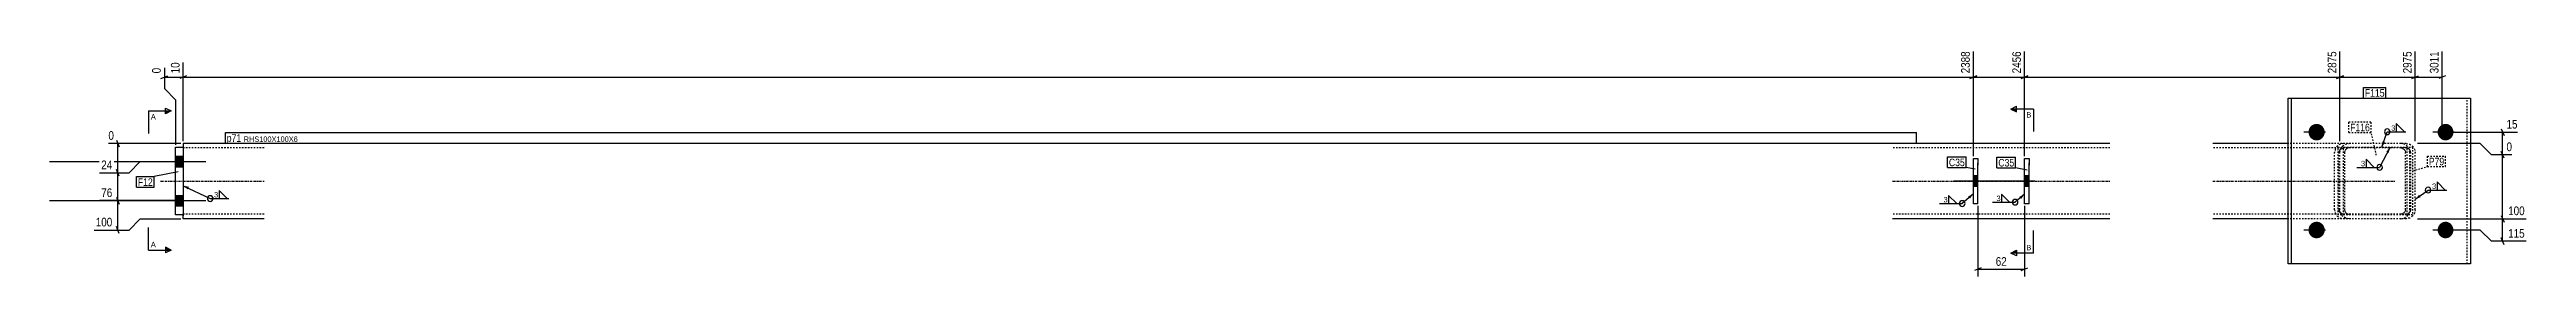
# Model space of a CAD drawing. Header units: millimetres. Extents: x 7 to 37850, y 5 to 1028.
# Drawn here: x 7 to 3297, y 7 to 309 of the extents above; entities that cross this region are included whole.
import ezdxf

# ---------------------------------------------------------------- set-up
doc = ezdxf.new("R2010")
doc.units = ezdxf.units.MM
doc.linetypes.add('DXK_LINE_DOT2', pattern=[3.9198, 1.9599, -1.9599])
doc.linetypes.add('DXK_LINE_DOT3', pattern=[5.9187, 2.979, -0.9799, 0.9799, -0.9799])
for name, color, linetype in [('MÅLSÆTNING', 7, 'Continuous'), ('STÅL', 7, 'Continuous'), ('TEKST', 7, 'Continuous')]:
    doc.layers.add(name, color=color, linetype=linetype)
doc.styles.add('Arial', font='ARIAL.TTF', dxfattribs={"height": 0.2})
doc.styles.add('Arial Narrow', font='ARIALN.TTF', dxfattribs={"height": 0.2})

msp = doc.modelspace()

# ---------------------------------------------------------------- hatches: boundary and pattern name
at = {"layer": 'STÅL', "linetype": 'Continuous'}
for color, points in [(4, [(3007.8, 198.9), (3008.1, 201.2), (3008.8, 203.4), (3009.9, 205.4), (3011.4, 207.1), (3013.2, 208.4), (3015.3, 209.4), (3017.5, 209.8), (3019.8, 209.8), (3022, 209.4), (3024.1, 208.4), (3025.9, 207.1), (3027.4, 205.4), (3028.5, 203.4), (3029.2, 201.2), (3029.5, 198.9), (3029.2, 196.6), (3028.5, 194.4), (3027.4, 192.4), (3025.9, 190.7), (3024.1, 189.4), (3022, 188.4), (3019.8, 188), (3017.5, 188), (3015.3, 188.4), (3013.2, 189.4), (3011.4, 190.7), (3009.9, 192.4), (3008.8, 194.4), (3008.1, 196.6)]), (4, [(3179.5, 198.9), (3179.7, 201.2), (3180.4, 203.4), (3181.5, 205.4), (3183, 207.1), (3184.7, 208.4), (3186.7, 209.4), (3188.9, 209.8), (3191.1, 209.8), (3193.2, 209.4), (3195.2, 208.4), (3197, 207.1), (3198.4, 205.4), (3199.5, 203.4), (3200.2, 201.2), (3200.4, 198.9), (3200.2, 196.6), (3199.5, 194.4), (3198.4, 192.4), (3197, 190.7), (3195.2, 189.4), (3193.2, 188.4), (3191.1, 188), (3188.9, 188), (3186.7, 188.4), (3184.7, 189.4), (3183, 190.7), (3181.5, 192.4), (3180.4, 194.4), (3179.7, 196.6)]), (96, [(184.7, 152.9), (184.7, 166.9), (174.7, 166.9), (174.7, 152.9)]), (96, [(184.7, 152.9), (184.7, 166.9), (174.7, 166.9), (174.7, 152.9)]), (96, [(2562.7, 140.9), (2562.7, 126.9), (2568.7, 126.9), (2568.7, 140.9)]), (96, [(2630.7, 140.9), (2630.7, 126.9), (2636.7, 126.9), (2636.7, 140.9)]), (96, [(184.7, 100.9), (184.7, 114.9), (174.7, 114.9), (174.7, 100.9)]), (96, [(184.7, 100.9), (184.7, 114.9), (174.7, 114.9), (174.7, 100.9)]), (4, [(3007.8, 68.9), (3008.1, 71.2), (3008.8, 73.4), (3009.9, 75.4), (3011.4, 77.1), (3013.2, 78.4), (3015.3, 79.4), (3017.5, 79.8), (3019.8, 79.8), (3022, 79.4), (3024.1, 78.4), (3025.9, 77.1), (3027.4, 75.4), (3028.5, 73.4), (3029.2, 71.2), (3029.5, 68.9), (3029.2, 66.6), (3028.5, 64.4), (3027.4, 62.4), (3025.9, 60.7), (3024.1, 59.4), (3022, 58.4), (3019.8, 58), (3017.5, 58), (3015.3, 58.4), (3013.2, 59.4), (3011.4, 60.7), (3009.9, 62.4), (3008.8, 64.4), (3008.1, 66.6)]), (4, [(3179.5, 68.9), (3179.7, 71.2), (3180.4, 73.4), (3181.5, 75.4), (3183, 77.1), (3184.7, 78.4), (3186.7, 79.4), (3188.9, 79.8), (3191.1, 79.8), (3193.2, 79.4), (3195.2, 78.4), (3197, 77.1), (3198.4, 75.4), (3199.5, 73.4), (3200.2, 71.2), (3200.4, 68.9), (3200.2, 66.6), (3199.5, 64.4), (3198.4, 62.4), (3197, 60.7), (3195.2, 59.4), (3193.2, 58.4), (3191.1, 58), (3188.9, 58), (3186.7, 58.4), (3184.7, 59.4), (3183, 60.7), (3181.5, 62.4), (3180.4, 64.4), (3179.7, 66.6)])]:
    msp.add_hatch(color=color, dxfattribs=at).paths.add_polyline_path(points)
at = {"layer": 'TEKST', "linetype": 'Continuous'}
for points in [[(3111.2, 173.1), (3116.3, 178.9), (3114.5, 171.4)], [(190.7, 122.9), (184.7, 127.8), (192.3, 126.3)], [(2555.8, 113.5), (2562.7, 117), (2558.3, 110.6)], [(2623.8, 113), (2630.7, 116.5), (2626.2, 110.2)]]:
    msp.add_hatch(color=3, dxfattribs=at).paths.add_polyline_path(points)

# ---------------------------------------------------------------- linework, layer by layer
at = {"layer": 'MÅLSÆTNING', "color": 7, "linetype": 'Continuous'}
for p, q in [((2562.7, 166.9), (2562.7, 306.2)), ((2562.7, 166.9), (2562.7, 306.2)), ((2630.7, 166.9), (2630.7, 306.2)), ((2630.7, 166.9), (2630.7, 306.2)), ((3049.7, 186.9), (3049.7, 306.2)), ((3149.7, 186.9), (3149.7, 306.2)), ((3185.4, 201.9), (3185.4, 306.2)), ((155.2, 270.1), (164.2, 273.7)), ((159.7, 284.3), (159.7, 256.9)), ((159.7, 271.9), (184.7, 271.9)), ((189.2, 273.7), (180.2, 270.1)), ((184.7, 186.9), (184.7, 291.6)), ((2567.2, 273.7), (2558.2, 270.1)), ((2558.2, 270.1), (2567.2, 273.7)), ((2562.7, 271.9), (2630.7, 271.9)), ((2635.2, 273.7), (2626.2, 270.1)), ((2626.2, 270.1), (2635.2, 273.7)), ((2630.7, 271.9), (3049.7, 271.9)), ((3045.2, 270.1), (3054.2, 273.7)), ((3145.2, 270.1), (3154.2, 273.7)), ((3189.9, 273.7), (3180.9, 270.1)), ((159.7, 256.9), (174.7, 241.9)), ((174.7, 241.9), (174.7, 181.9)), ((181.7, 183.9), (85.4, 183.9)), ((96, 188.4), (99.6, 179.4)), ((97.8, 144.9), (97.8, 183.9)), ((3235.8, 183.9), (3152.7, 183.9)), ((3235.8, 183.9), (3152.7, 183.9)), ((3250.8, 168.9), (3235.8, 183.9)), ((3250.8, 168.9), (3235.8, 183.9)), ((3278.2, 168.9), (3250.8, 168.9)), ((3267.6, 164.4), (3264, 173.4)), ((3265.8, 83.9), (3265.8, 168.9)), ((73.7, 144.9), (112.8, 144.9)), ((73.7, 144.9), (112.8, 144.9)), ((99.6, 140.4), (96, 149.4)), ((112.8, 144.9), (127.8, 159.9)), ((112.8, 144.9), (127.8, 159.9)), ((127.8, 159.9), (181.7, 159.9)), ((127.8, 159.9), (181.7, 159.9)), ((181.7, 107.9), (73.7, 107.9)), ((96, 112.4), (99.6, 103.4)), ((97.8, 68.9), (97.8, 107.9)), ((2568.7, 100.9), (2568.7, 7.2)), ((2630.7, 100.9), (2630.7, 7.2)), ((66.4, 68.9), (112.8, 68.9)), ((99.6, 64.4), (96, 73.4)), ((112.8, 68.9), (127.8, 83.9)), ((127.8, 83.9), (181.7, 83.9)), ((3152.7, 83.9), (3297.2, 83.9)), ((3152.7, 83.9), (3297.2, 83.9)), ((3235.8, 68.9), (3188.4, 68.9)), ((3250.8, 53.9), (3235.8, 68.9)), ((3264, 88.4), (3267.6, 79.4)), ((3264, 88.4), (3267.6, 79.4)), ((3265.8, 53.9), (3265.8, 83.9)), ((3297.2, 53.9), (3250.8, 53.9)), ((3267.6, 49.4), (3264, 58.4)), ((2573.2, 18.6), (2564.2, 15)), ((2568.7, 16.8), (2630.7, 16.8)), ((2626.2, 15), (2635.2, 18.6))]:
    msp.add_line(p, q, dxfattribs=at)
at = {"layer": 'STÅL', "color": 2, "linetype": 'Continuous'}
for p, q in [((2980.7, 243.9), (3223.3, 243.9)), ((2980.7, 23.9), (2980.7, 243.9)), ((2985.3, 23.9), (2985.3, 243.9)), ((3223.3, 243.9), (3223.3, 23.9)), ((174.7, 178.9), (184.7, 178.9)), ((174.7, 88.9), (174.7, 178.9)), ((184.7, 183.9), (184.7, 178.9)), ((292.2, 183.9), (184.7, 183.9)), ((184.7, 178.9), (184.7, 88.9)), ((2744.2, 183.9), (2455.2, 183.9)), ((2980.7, 183.9), (2880.7, 183.9)), ((2562.7, 104.7), (2562.7, 163.9)), ((2562.7, 163.9), (2568.7, 163.9)), ((2568.7, 163.9), (2568.7, 163.1)), ((2568.7, 163.1), (2568.7, 157.7)), ((2568.7, 103.9), (2568.7, 157.7)), ((2630.7, 104.7), (2630.7, 163.9)), ((2630.7, 163.9), (2636.7, 163.9)), ((2636.7, 163.9), (2636.7, 163.1)), ((2636.7, 163.1), (2636.7, 157.7)), ((2636.7, 103.9), (2636.7, 157.7)), ((2562.7, 103.9), (2562.7, 104.7)), ((2568.7, 103.9), (2562.7, 103.9)), ((2630.7, 103.9), (2630.7, 104.7)), ((2636.7, 103.9), (2630.7, 103.9)), ((184.7, 88.9), (174.7, 88.9)), ((184.7, 84.8), (184.7, 88.9)), ((184.7, 83.9), (184.7, 84.8)), ((292.2, 83.9), (184.7, 83.9)), ((2744.2, 83.9), (2455.2, 83.9)), ((2980.7, 83.9), (2880.7, 83.9)), ((3223.3, 23.9), (2980.7, 23.9))]:
    msp.add_line(p, q, dxfattribs=at)
at = {"layer": 'STÅL', "color": 7, "linetype": 'DXK_LINE_DOT2'}
for p, q in [((3218.7, 23.9), (3218.7, 243.9)), ((184.7, 178.9), (184.7, 90.4)), ((292.2, 177.9), (184.7, 177.9)), ((2744.2, 177.9), (2455.2, 177.9)), ((3130.6, 177.9), (2880.7, 177.9)), ((3130.6, 183.9), (2980.7, 183.9)), ((3043.5, 176.5), (3042.6, 171.9)), ((3042.6, 95.9), (3042.6, 171.9)), ((3046.1, 180.4), (3043.5, 176.5)), ((3050, 183), (3046.1, 180.4)), ((3047.2, 178.9), (3146.2, 178.9)), ((3047.2, 88.9), (3047.2, 178.9)), ((3048.6, 171.9), (3049.1, 174.2)), ((3048.6, 95.9), (3048.6, 171.9)), ((3049.1, 174.2), (3050.4, 176.1)), ((3049.7, 171.9), (3050.6, 176.5)), ((3049.7, 95.9), (3049.7, 171.9)), ((3054.6, 183.9), (3050, 183)), ((3050.4, 176.1), (3052.3, 177.4)), ((3050.6, 176.5), (3053.2, 180.4)), ((3052.3, 177.4), (3054.6, 177.9)), ((3053.2, 180.4), (3057.1, 183)), ((3054.2, 88.9), (3054.2, 178.9)), ((3056.2, 174.2), (3055.7, 171.9)), ((3055.7, 171.9), (3055.7, 95.9)), ((3057.5, 176.1), (3056.2, 174.2)), ((3057.1, 183), (3061.7, 183.9)), ((3059.4, 177.4), (3057.5, 176.1)), ((3061.7, 177.9), (3059.4, 177.4)), ((3135.2, 183), (3130.6, 183.9)), ((3137.7, 183.9), (3130.6, 183.9)), ((3130.6, 177.9), (3132.9, 177.4)), ((3137.7, 177.9), (3130.6, 177.9)), ((3132.9, 177.4), (3134.9, 176.1)), ((3134.9, 176.1), (3136.2, 174.2)), ((3139.1, 180.4), (3135.2, 183)), ((3136.2, 174.2), (3136.6, 171.9)), ((3136.6, 95.9), (3136.6, 171.9)), ((3137.7, 183.9), (3142.3, 183)), ((3140, 177.4), (3137.7, 177.9)), ((3141.7, 176.5), (3139.1, 180.4)), ((3139.1, 88.9), (3139.1, 178.9)), ((3141.9, 176.1), (3140, 177.4)), ((3142.6, 171.9), (3141.7, 176.5)), ((3143.2, 174.2), (3141.9, 176.1)), ((3142.3, 183), (3146.2, 180.4)), ((3142.6, 95.9), (3142.6, 171.9)), ((3143.7, 171.9), (3143.2, 174.2)), ((3143.7, 95.9), (3143.7, 171.9)), ((3146.2, 180.4), (3148.8, 176.5)), ((3146.2, 178.9), (3146.2, 88.9)), ((3148.8, 176.5), (3149.7, 171.9)), ((3149.7, 95.9), (3149.7, 171.9)), ((2568.7, 161), (2568.7, 153.9)), ((2636.7, 161), (2636.7, 153.9)), ((2562.7, 103.9), (2562.7, 110.1)), ((2630.7, 103.9), (2630.7, 110.1)), ((184.7, 89.9), (184.7, 90.4)), ((292.2, 89.9), (184.7, 89.9)), ((184.7, 89.9), (184.7, 87.4)), ((2744.2, 89.9), (2455.2, 89.9)), ((3130.6, 89.9), (2880.7, 89.9)), ((3130.6, 83.9), (2980.7, 83.9)), ((3042.6, 95.9), (3043.5, 91.3)), ((3043.5, 91.3), (3046.1, 87.4)), ((3046.1, 87.4), (3050, 84.8)), ((3146.2, 88.9), (3047.2, 88.9)), ((3049.1, 93.6), (3048.6, 95.9)), ((3050.4, 91.7), (3049.1, 93.6)), ((3050.6, 91.3), (3049.7, 95.9)), ((3050, 84.8), (3054.6, 83.9)), ((3052.3, 90.4), (3050.4, 91.7)), ((3053.2, 87.4), (3050.6, 91.3)), ((3054.6, 89.9), (3052.3, 90.4)), ((3057.1, 84.8), (3053.2, 87.4)), ((3055.7, 95.9), (3056.2, 93.6)), ((3056.2, 93.6), (3057.5, 91.7)), ((3061.7, 83.9), (3057.1, 84.8)), ((3057.5, 91.7), (3059.4, 90.4)), ((3059.4, 90.4), (3061.7, 89.9)), ((3132.9, 90.4), (3130.6, 89.9)), ((3137.7, 89.9), (3130.6, 89.9)), ((3130.6, 83.9), (3135.2, 84.8)), ((3137.7, 83.9), (3130.6, 83.9)), ((3134.9, 91.7), (3132.9, 90.4)), ((3136.2, 93.6), (3134.9, 91.7)), ((3135.2, 84.8), (3139.1, 87.4)), ((3136.6, 95.9), (3136.2, 93.6)), ((3137.7, 89.9), (3140, 90.4)), ((3142.3, 84.8), (3137.7, 83.9)), ((3139.1, 87.4), (3141.7, 91.3)), ((3140, 90.4), (3141.9, 91.7)), ((3141.7, 91.3), (3142.6, 95.9)), ((3141.9, 91.7), (3143.2, 93.6)), ((3146.2, 87.4), (3142.3, 84.8)), ((3143.2, 93.6), (3143.7, 95.9)), ((3148.8, 91.3), (3146.2, 87.4)), ((3149.7, 95.9), (3148.8, 91.3))]:
    msp.add_line(p, q, dxfattribs=at)
at = {"layer": 'STÅL', "color": 4, "linetype": 'Continuous'}
for p, q in [((3030.3, 198.9), (3001.8, 198.9)), ((3201.6, 198.9), (3173.1, 198.9)), ((3030.3, 68.9), (3001.8, 68.9)), ((3201.6, 68.9), (3173.1, 68.9))]:
    msp.add_line(p, q, dxfattribs=at)
at = {"layer": 'STÅL', "color": 96, "linetype": 'Continuous'}
for p, q in [((174.7, 166.9), (184.7, 166.9)), ((174.7, 166.9), (184.7, 166.9)), ((7.2, 159.9), (214.7, 159.9)), ((7.2, 159.9), (214.7, 159.9)), ((174.7, 152.9), (184.7, 152.9)), ((174.7, 152.9), (184.7, 152.9)), ((2644.2, 133.9), (2536.7, 133.9)), ((2568.7, 140.9), (2562.7, 140.9)), ((2636.7, 140.9), (2630.7, 140.9)), ((7.2, 107.9), (214.7, 107.9)), ((7.2, 107.9), (214.7, 107.9)), ((174.7, 114.9), (184.7, 114.9)), ((174.7, 114.9), (184.7, 114.9)), ((174.7, 100.9), (184.7, 100.9)), ((174.7, 100.9), (184.7, 100.9)), ((2568.7, 126.9), (2562.7, 126.9)), ((2636.7, 126.9), (2630.7, 126.9))]:
    msp.add_line(p, q, dxfattribs=at)
at = {"layer": 'STÅL', "color": 7, "linetype": 'DXK_LINE_DOT3'}
for p, q in [((154.7, 133.9), (292.2, 133.9)), ((2455.2, 133.9), (2744.2, 133.9)), ((2880.7, 133.9), (3122.6, 133.9)), ((3099.7, 133.9), (3099.7, 133.9))]:
    msp.add_line(p, q, dxfattribs=at)
at = {"layer": 'TEKST', "color": 3, "linetype": 'Continuous'}
for p, q in [((3116.3, 178.9), (3102.4, 152.1)), ((2562.7, 117), (2547.9, 104.1)), ((2630.7, 116.5), (2618.2, 105.9))]:
    msp.add_line(p, q, dxfattribs=at)
for centre in [(3102.4, 152.1), (2547.9, 104.1), (2618.2, 105.9)]:
    msp.add_arc(centre, 3.75, 270, 90, dxfattribs=at)

# ---------------------------------------------------------------- wipeouts: each hides what was drawn before it
at = {"color": 0, "linetype": 'Continuous'}
msp.add_wipeout([(148.4, 215.7), (148.4, 223.2), (141.7, 223.2), (141.7, 215.7)], dxfattribs=at).dxf.layer = 'TEKST'
at = {"color": 0}
for points in [[(3123, 200.3), (3123, 209), (3117.2, 209), (3117.2, 200.3)], [(3188.1, 154.9), (3188.1, 165.4), (3167.7, 165.4), (3167.7, 154.9)], [(2598.6, 106.8), (2598.6, 115.5), (2592.8, 115.5), (2592.8, 106.8)]]:
    msp.add_wipeout(points, dxfattribs=at).dxf.layer = 'TEKST'

# ---------------------------------------------------------------- next in the draw order: hatches: boundary and pattern name
at = {"layer": 'TEKST', "linetype": 'Continuous'}
for color, points in [(30, [(161.2, 223.2), (161.2, 227), (168.7, 227)]), (3, [(3109.6, 185.3), (3105.3, 178.9), (3106, 186.6)])]:
    msp.add_hatch(color=color, dxfattribs=at).paths.add_polyline_path(points)

# ---------------------------------------------------------------- next in the draw order: linework, layer by layer
at = {"layer": 'TEKST', "color": 30, "linetype": 'Continuous'}
for p, q in [((161.2, 223.2), (161.2, 230.7)), ((161.2, 230.7), (168.7, 227)), ((168.7, 227), (161.2, 223.2))]:
    msp.add_line(p, q, dxfattribs=at)
at = {"layer": 'TEKST', "color": 7, "linetype": 'Continuous'}
for q in [(138.7, 197), (168.7, 227)]:
    msp.add_line((138.7, 227), q, dxfattribs=at)
at = {"layer": 'TEKST', "color": 3, "linetype": 'Continuous'}
for p, q in [((3105.3, 178.9), (3112.6, 199.4)), ((3112.6, 199.4), (3137.4, 199.4)), ((3135.2, 199.4), (3124.5, 210.2)), ((3124.5, 210.2), (3124.5, 199.4)), ((3124.5, 199.4), (3135.2, 199.4)), ((2588.2, 105.9), (2618.2, 105.9)), ((2610.9, 105.9), (2600.1, 116.6)), ((2600.1, 116.6), (2600.1, 105.9)), ((2600.1, 105.9), (2610.9, 105.9))]:
    msp.add_line(p, q, dxfattribs=at)
for centre, start, end in [((3112.6, 199.4), 90, 270), ((3112.6, 199.4), 270, 90), ((2618.2, 105.9), 90, 270)]:
    msp.add_arc(centre, 3.75, start, end, dxfattribs=at)

# ---------------------------------------------------------------- next in the draw order: texts
at = {"layer": 'TEKST', "color": 3, "linetype": 'Continuous', "style": 'Arial'}
msp.add_text('A', height=7.16, dxfattribs=at).set_placement((141.7, 215.7))
at = {"layer": 'TEKST', "color": 3, "style": 'Arial Narrow'}
for p in [(3117.8, 200.9), (2593.4, 107.4)]:
    msp.add_text('3', height=7.16, dxfattribs=at).set_placement(p)

# ---------------------------------------------------------------- next in the draw order: wipeouts: each hides what was drawn before it
at = {"color": 0, "linetype": 'Continuous'}
for points, layer in [([(2628.3, 308.6), (2611.5, 308.6), (2611.5, 274.6), (2628.3, 274.6)], 'MÅLSÆTNING'), ([(3047.3, 308.6), (3030.5, 308.6), (3030.5, 274.6), (3047.3, 274.6)], 'MÅLSÆTNING'), ([(182.3, 294), (165.5, 294), (165.5, 274.6), (182.3, 274.6)], 'MÅLSÆTNING'), ([(95.1, 186.3), (95.1, 203.1), (83, 203.1), (83, 186.3)], 'MÅLSÆTNING'), ([(3280.6, 171.3), (3280.6, 188.1), (3268.5, 188.1), (3268.5, 171.3)], 'MÅLSÆTNING'), ([(92.9, 110.3), (92.9, 127.1), (73.5, 127.1), (73.5, 110.3)], 'MÅLSÆTNING'), ([(3297.4, 86.3), (3297.4, 103.1), (3270.7, 103.1), (3270.7, 86.3)], 'MÅLSÆTNING'), ([(92.9, 71.3), (92.9, 88.1), (66.2, 88.1), (66.2, 71.3)], 'MÅLSÆTNING'), ([(2639.7, 218.3), (2639.7, 225.8), (2633, 225.8), (2633, 218.3)], 'TEKST'), ([(148.4, 46.1), (148.4, 53.6), (141.7, 53.6), (141.7, 46.1)], 'TEKST'), ([(2639.7, 42), (2639.7, 49.5), (2633, 49.5), (2633, 42)], 'TEKST')]:
    msp.add_wipeout(points, dxfattribs=at).dxf.layer = layer
at = {"color": 0}
for points, layer in [([(2609.4, 19), (2609.4, 35.8), (2590, 35.8), (2590, 19)], 'MÅLSÆTNING'), ([(261.8, 186), (261.8, 196.5), (242.6, 196.5), (242.6, 186)], 'TEKST'), ([(3188.1, 154.9), (3188.1, 165.4), (3167.7, 165.4), (3167.7, 154.9)], 'TEKST'), ([(144.3, 127.5), (144.3, 138), (124.5, 138), (124.5, 127.5)], 'TEKST'), ([(2551.3, 153.7), (2551.3, 164.2), (2530.2, 164.2), (2530.2, 153.7)], 'TEKST'), ([(2617, 153.3), (2617, 163.8), (2595.9, 163.8), (2595.9, 153.3)], 'TEKST'), ([(3082.7, 153), (3082.7, 161.7), (3077, 161.7), (3077, 153)], 'TEKST'), ([(231, 111.6), (231, 120.3), (225.2, 120.3), (225.2, 111.6)], 'TEKST'), ([(2528.3, 105), (2528.3, 113.7), (2522.5, 113.7), (2522.5, 105)], 'TEKST')]:
    msp.add_wipeout(points, dxfattribs=at).dxf.layer = layer

# ---------------------------------------------------------------- next in the draw order: hatches: boundary and pattern name
at = {"layer": 'TEKST', "linetype": 'Continuous'}
for points in [[(2620.2, 229.6), (2620.2, 225.8), (2612.7, 229.6)], [(161.2, 42.3), (161.2, 46.1), (168.7, 42.3)], [(2620.2, 42), (2620.2, 38.2), (2612.7, 38.2)]]:
    msp.add_hatch(color=30, dxfattribs=at).paths.add_polyline_path(points)

# ---------------------------------------------------------------- next in the draw order: linework, layer by layer
at = {"layer": 'MÅLSÆTNING', "color": 7, "linetype": 'Continuous'}
for p, q in [((3049.7, 186.9), (3049.7, 306.2)), ((189.2, 273.7), (180.2, 270.1)), ((184.7, 186.9), (184.7, 291.6)), ((184.7, 271.9), (2562.7, 271.9)), ((3054.2, 273.7), (3045.2, 270.1)), ((3049.7, 271.9), (3149.7, 271.9)), ((3188.4, 198.9), (3285.5, 198.9)), ((3264, 203.4), (3267.6, 194.4)), ((3265.8, 168.9), (3265.8, 198.9)), ((3278.2, 168.9), (3250.8, 168.9)), ((3267.6, 164.4), (3264, 173.4)), ((99.6, 140.4), (96, 149.4)), ((97.8, 107.9), (97.8, 144.9)), ((181.7, 107.9), (73.7, 107.9)), ((96, 112.4), (99.6, 103.4))]:
    msp.add_line(p, q, dxfattribs=at)
at = {"layer": 'TEKST', "color": 30, "linetype": 'Continuous'}
for p, q in [((2612.7, 229.6), (2620.2, 233.3)), ((2620.2, 225.8), (2620.2, 233.3)), ((2612.7, 229.6), (2620.2, 225.8)), ((168.7, 42.3), (161.2, 46.1)), ((161.2, 46.1), (161.2, 38.6)), ((168.7, 42.3), (161.2, 38.6)), ((2612.7, 38.2), (2620.2, 42)), ((2620.2, 34.5), (2612.7, 38.2)), ((2620.2, 42), (2620.2, 34.5))]:
    msp.add_line(p, q, dxfattribs=at)
at = {"layer": 'TEKST', "color": 7, "linetype": 'Continuous'}
for p, q in [((2642.7, 229.6), (2612.7, 229.6)), ((2642.7, 229.6), (2642.7, 199.6)), ((138.7, 42.3), (138.7, 72.3)), ((2642.7, 38.2), (2642.7, 68.2)), ((138.7, 42.3), (168.7, 42.3)), ((2642.7, 38.2), (2612.7, 38.2))]:
    msp.add_line(p, q, dxfattribs=at)
at = {"layer": 'TEKST', "color": 7, "linetype": 'DXK_LINE_DOT2'}
for p, q in [((3165.9, 167.2), (3189.9, 167.2)), ((3165.9, 153.1), (3165.9, 167.2)), ((3189.9, 153.1), (3189.9, 167.2)), ((3146.4, 147.6), (3165.9, 153.1)), ((3165.9, 153.1), (3189.9, 153.1))]:
    msp.add_line(p, q, dxfattribs=at)
at = {"layer": 'TEKST', "color": 3, "linetype": 'Continuous'}
for p, q in [((3072.3, 152.1), (3102.4, 152.1)), ((3095, 152.1), (3084.3, 162.8)), ((3084.3, 162.8), (3084.3, 152.1)), ((3084.3, 152.1), (3095, 152.1)), ((184.7, 127.8), (220.6, 110.7)), ((220.6, 110.7), (245.4, 110.7)), ((243.3, 110.7), (232.6, 121.4)), ((232.6, 121.4), (232.6, 110.7)), ((232.6, 110.7), (243.3, 110.7)), ((2517.9, 104.1), (2547.9, 104.1)), ((2540.6, 104.1), (2529.8, 114.8)), ((2529.8, 114.8), (2529.8, 104.1)), ((2529.8, 104.1), (2540.6, 104.1))]:
    msp.add_line(p, q, dxfattribs=at)
for centre, start, end in [((3102.4, 152.1), 90, 270), ((220.6, 110.7), 90, 270), ((220.6, 110.7), 270, 90), ((2547.9, 104.1), 90, 270)]:
    msp.add_arc(centre, 3.75, start, end, dxfattribs=at)

# ---------------------------------------------------------------- next in the draw order: texts
at = {"layer": 'MÅLSÆTNING', "color": 3, "linetype": 'Continuous', "style": 'Arial Narrow'}
for s, p in [('2456', (2625.9, 277)), ('2875', (3044.9, 277))]:
    msp.add_text(s, height=11.45, rotation=90.0002, dxfattribs=at).set_placement(p)
for s, height, p in [('0', 11.5, (85.4, 188.7)), ('0', 11.5, (3270.9, 173.7)), ('76', 11.45, (75.9, 112.7)), ('100', 11.45, (68.6, 73.7))]:
    msp.add_text(s, height=height, dxfattribs=at).set_placement(p)
at = {"layer": 'MÅLSÆTNING', "color": 3, "style": 'Arial Narrow'}
msp.add_text('62', height=11.45, dxfattribs=at).set_placement((2592.4, 21.4))
at = {"layer": 'TEKST', "color": 3, "linetype": 'Continuous', "style": 'Arial'}
for s, p in [('B', (2633, 218.3)), ('A', (141.7, 46.1)), ('B', (2633, 42))]:
    msp.add_text(s, height=7.16, dxfattribs=at).set_placement(p)
at = {"layer": 'TEKST', "color": 3, "style": 'Arial Narrow'}
for s, height, p in [('P79', 10.02, (3167.7, 154.9)), ('3', 7.16, (3077.6, 153.6)), ('3', 7.16, (225.8, 112.2)), ('3', 7.16, (2523.1, 105.6))]:
    msp.add_text(s, height=height, dxfattribs=at).set_placement(p)

# ---------------------------------------------------------------- next in the draw order: wipeouts: each hides what was drawn before it
at = {"color": 0, "linetype": 'Continuous'}
for points in [[(157.3, 286.7), (140.5, 286.7), (140.5, 274.6), (157.3, 274.6)], [(3297.4, 56.3), (3297.4, 73.1), (3270.7, 73.1), (3270.7, 56.3)]]:
    msp.add_wipeout(points, dxfattribs=at).dxf.layer = 'MÅLSÆTNING'
at = {"color": 0}
for points in [[(261.8, 186), (261.8, 196.5), (242.6, 196.5), (242.6, 186)], [(144.3, 127.5), (144.3, 138), (124.5, 138), (124.5, 127.5)], [(2551.3, 153.7), (2551.3, 164.2), (2530.2, 164.2), (2530.2, 153.7)], [(2617, 153.3), (2617, 163.8), (2595.9, 163.8), (2595.9, 153.3)]]:
    msp.add_wipeout(points, dxfattribs=at).dxf.layer = 'TEKST'

# ---------------------------------------------------------------- next in the draw order: linework, layer by layer
at = {"layer": 'TEKST', "color": 7, "linetype": 'Continuous'}
for p, q in [((240.8, 184.2), (240.8, 198.3)), ((2528.4, 166), (2553.1, 166)), ((2528.4, 151.9), (2528.4, 166)), ((2553.1, 151.9), (2553.1, 166)), ((2594.1, 165.6), (2618.8, 165.6)), ((2594.1, 151.5), (2594.1, 165.6)), ((2618.8, 151.5), (2618.8, 165.6)), ((122.7, 139.8), (146.1, 139.8)), ((122.7, 125.7), (122.7, 139.8)), ((178.2, 146.4), (146.1, 139.8)), ((146.1, 125.7), (146.1, 139.8)), ((2528.4, 151.9), (2553.1, 151.9)), ((2565, 149.7), (2553.1, 151.9)), ((2594.1, 151.5), (2618.8, 151.5)), ((2634, 148.4), (2618.8, 151.5)), ((122.7, 125.7), (146.1, 125.7))]:
    msp.add_line(p, q, dxfattribs=at)

# ---------------------------------------------------------------- next in the draw order: texts
at = {"layer": 'MÅLSÆTNING', "color": 3, "linetype": 'Continuous', "style": 'Arial Narrow'}
for s, height, p in [('0', 11.5, (154.9, 277)), ('10', 11.45, (179.9, 277))]:
    msp.add_text(s, height=height, rotation=90.0002, dxfattribs=at).set_placement(p)
for s, p in [('100', (3273.1, 88.7)), ('115', (3273.1, 58.7))]:
    msp.add_text(s, height=11.45, dxfattribs=at).set_placement(p)
at = {"layer": 'TEKST', "color": 3, "style": 'Arial Narrow'}
for s, p in [('F12', (124.5, 127.5)), ('C35', (2530.2, 153.7)), ('C35', (2595.9, 153.3))]:
    msp.add_text(s, height=10.02, dxfattribs=at).set_placement(p)

# ---------------------------------------------------------------- next in the draw order: wipeouts: each hides what was drawn before it
at = {"color": 0, "linetype": 'Continuous'}
for points in [[(2560.3, 308.6), (2543.5, 308.6), (2543.5, 274.6), (2560.3, 274.6)], [(3147.3, 308.6), (3130.5, 308.6), (3130.5, 274.6), (3147.3, 274.6)], [(3287.9, 201.3), (3287.9, 218.1), (3268.5, 218.1), (3268.5, 201.3)], [(92.9, 147.3), (92.9, 164.1), (73.5, 164.1), (73.5, 147.3)]]:
    msp.add_wipeout(points, dxfattribs=at).dxf.layer = 'MÅLSÆTNING'
at = {"color": 0}
for points in [[(3109, 246), (3109, 256.5), (3082.8, 256.5), (3082.8, 246)], [(3089.4, 200.1), (3089.4, 210.6), (3063.2, 210.6), (3063.2, 200.1)], [(2485.3, 186), (2485.3, 193.5), (265, 193.5), (265, 186)], [(3177.1, 122.9), (3177.1, 131.6), (3171.4, 131.6), (3171.4, 122.9)]]:
    msp.add_wipeout(points, dxfattribs=at).dxf.layer = 'TEKST'

# ---------------------------------------------------------------- next in the draw order: hatches: boundary and pattern name
at = {"layer": 'TEKST', "linetype": 'Continuous'}
msp.add_hatch(color=3, dxfattribs=at).paths.add_polyline_path([(3156.9, 112.6), (3149.7, 109.7), (3154.7, 115.6)])

# ---------------------------------------------------------------- next in the draw order: linework, layer by layer
at = {"layer": 'MÅLSÆTNING', "color": 7, "linetype": 'Continuous'}
for p, q in [((3149.7, 186.9), (3149.7, 306.2)), ((3145.2, 270.1), (3154.2, 273.7)), ((3149.7, 271.9), (3185.4, 271.9))]:
    msp.add_line(p, q, dxfattribs=at)
at = {"layer": 'TEKST', "color": 3, "linetype": 'Continuous'}
for p, q in [((3189.4, 122), (3178.7, 132.7)), ((3178.7, 132.7), (3178.7, 122)), ((3149.7, 109.7), (3166.7, 122)), ((3166.7, 122), (3191.5, 122)), ((3178.7, 122), (3189.4, 122))]:
    msp.add_line(p, q, dxfattribs=at)
for start, end in [(90, 270), (270, 90)]:
    msp.add_arc((3166.7, 122), 3.75, start, end, dxfattribs=at)

# ---------------------------------------------------------------- next in the draw order: texts
at = {"layer": 'MÅLSÆTNING', "color": 3, "linetype": 'Continuous', "style": 'Arial Narrow'}
for s, p in [('2388', (2557.9, 277)), ('2975', (3144.9, 277))]:
    msp.add_text(s, height=11.45, rotation=90.0002, dxfattribs=at).set_placement(p)
for s, p in [('15', (3270.9, 203.7)), ('24', (75.9, 149.7))]:
    msp.add_text(s, height=11.45, dxfattribs=at).set_placement(p)
at = {"layer": 'TEKST', "color": 3, "style": 'Arial Narrow'}
msp.add_text('3', height=7.16, dxfattribs=at).set_placement((3172, 123.5))

# ---------------------------------------------------------------- next in the draw order: wipeouts: each hides what was drawn before it
at = {"color": 0}
for points in [[(3109, 246), (3109, 256.5), (3082.8, 256.5), (3082.8, 246)], [(3089.4, 200.1), (3089.4, 210.6), (3063.2, 210.6), (3063.2, 200.1)], [(2485.3, 186), (2485.3, 193.5), (265, 193.5), (265, 186)]]:
    msp.add_wipeout(points, dxfattribs=at).dxf.layer = 'TEKST'

# ---------------------------------------------------------------- next in the draw order: linework, layer by layer
at = {"layer": 'TEKST', "color": 7, "linetype": 'Continuous'}
for p, q in [((3081, 258.3), (3110.8, 258.3)), ((3081, 244.2), (3081, 258.3)), ((3081, 244.2), (3110.8, 244.2)), ((3110.8, 244.2), (3110.8, 258.3)), ((240.8, 198.3), (2487.1, 198.3)), ((2487.1, 184.2), (2487.1, 198.3)), ((240.8, 184.2), (2487.1, 184.2))]:
    msp.add_line(p, q, dxfattribs=at)
at = {"layer": 'TEKST', "color": 7, "linetype": 'DXK_LINE_DOT2'}
for p, q in [((3061.4, 212.4), (3091.2, 212.4)), ((3061.4, 198.3), (3061.4, 212.4)), ((3061.4, 198.3), (3091.2, 198.3)), ((3091.2, 198.3), (3091.2, 212.4)), ((3098, 168.2), (3091.2, 198.3))]:
    msp.add_line(p, q, dxfattribs=at)

# ---------------------------------------------------------------- next in the draw order: texts
at = {"layer": 'TEKST', "color": 3, "style": 'Arial Narrow'}
for s, height, p in [('F115', 10.02, (3082.8, 246)), ('F116', 10.02, (3063.2, 200.1)), ('p71', 10.02, (242.6, 186)), ('RHS100X100X6', 7.158, (265, 186))]:
    msp.add_text(s, height=height, dxfattribs=at).set_placement(p)

# ---------------------------------------------------------------- next in the draw order: wipeouts: each hides what was drawn before it
at = {"color": 0, "linetype": 'Continuous'}
msp.add_wipeout([(3183, 308.6), (3166.2, 308.6), (3166.2, 274.6), (3183, 274.6)], dxfattribs=at).dxf.layer = 'MÅLSÆTNING'

# ---------------------------------------------------------------- next in the draw order: texts
at = {"layer": 'MÅLSÆTNING', "color": 3, "linetype": 'Continuous', "style": 'Arial Narrow'}
msp.add_text('3011', height=11.45, rotation=90.0002, dxfattribs=at).set_placement((3180.6, 277))

doc.saveas('drawing.dxf')
